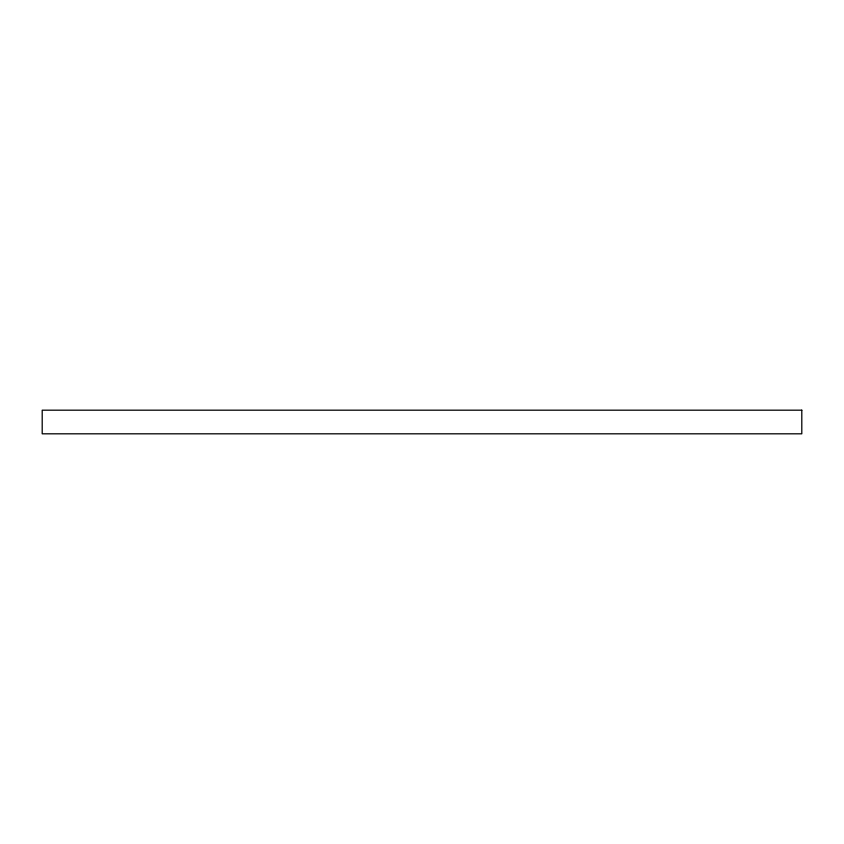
<?xml version="1.0" encoding="UTF-8"?>
<svg xmlns="http://www.w3.org/2000/svg" width="844" height="844" viewBox="0 0 844 844"><rect width="100%" height="100%" fill="white"/><g stroke="black" fill="none" stroke-linecap="round" stroke-linejoin="round"><path stroke-width="1.27" d="M801.8 410.184L42.2 410.184L42.2 433.816L801.8 433.816L801.8 410.184"/></g></svg>
